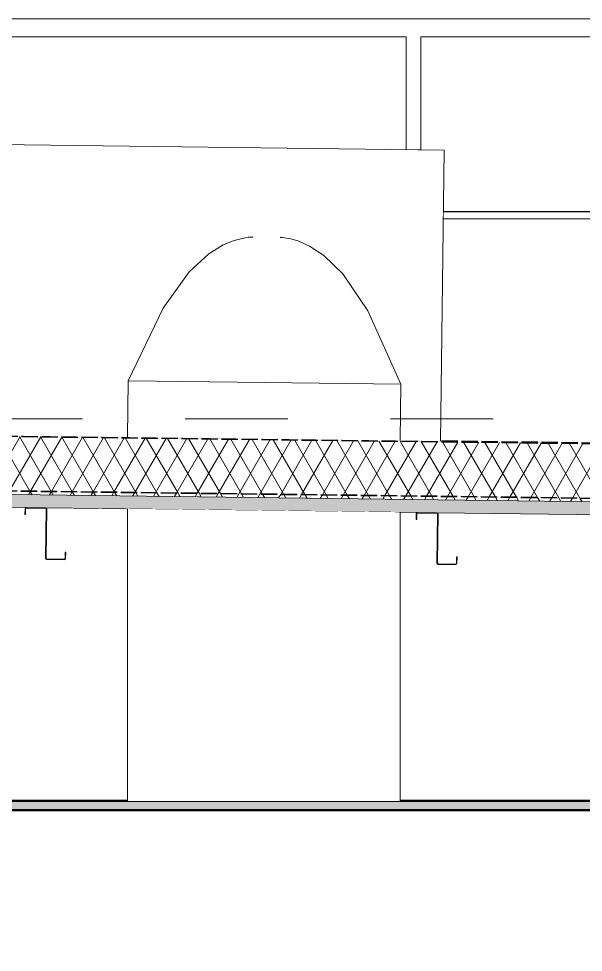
# Model space of a CAD drawing. Header units: millimetres. Extents: x -48147 to 1428745, y -495156 to 18123.
# Drawn here: x 1377725 to 1379277, y -475165 to -472599 of the extents above; entities that cross this region are included whole.
import ezdxf

# ---------------------------------------------------------------- set-up
doc = ezdxf.new("R2010")
doc.units = ezdxf.units.MM
doc.header["$MEASUREMENT"] = 0
for name, pattern in [('Dashed', [2822.222233, 1411.111116, -1411.111116]), ('Hidden Line', [55, 45, -10]), ('Wipeout_Contour', [1000, 0, -1000])]:
    doc.linetypes.add(name, pattern=pattern)
for name, color, linetype, lineweight, true_color in [('0_Pen_No__105', 7, 'Continuous', 15, 0xa6a6a6), ('New_A-20-M_Ceiling_Pen_No__107', 7, 'Continuous', 15, 0xa6a6a6), ('New_A-20-M_Ceiling_Pen_No__29', 7, 'Continuous', 50, 0x2a2a2a), ('New_A-20-M_Roof_Pen_No__149', 7, 'Continuous', 0, 0x2a2a2a), ('New_A-20-M_Roof_Pen_No__162', 7, 'Continuous', 0, 0xe47200), ('New_A-20-M_Roof_Pen_No__63', 7, 'Continuous', 20, 0x606060), ('New_A-20-M_Roof_Pen_No__81', 7, 'Continuous', 20, 0x6a6a6a), ('New_A-25-M_Wall_Ext_Pen_No__64', 7, 'Continuous', 20, 0x606060)]:
    doc.layers.add(name, color=color, linetype=linetype, lineweight=lineweight, true_color=true_color)
for name, color, linetype in [('A-25-M_Wall_Int', 7, 'Continuous'), ('New_A-20-M_Ceiling', 7, 'Continuous'), ('New_A-20-M_Roof', 7, 'Continuous'), ('New_A-25-M_Wall_Ext', 7, 'Continuous'), ('New_A-25-M_Wall_Int', 7, 'Continuous'), ('S-280-M_COLUMN.IFC Import', 7, 'Continuous'), ('S-280-M_STRUCT_FRAME.IFC Import', 7, 'Continuous')]:
    doc.layers.add(name, color=color, linetype=linetype)
for name, color, linetype, lineweight in [('A-25-M_Wall_Int_Pen_No__87', 8, 'Continuous', 20), ('New_A-20-M_Roof_Pen_No__195', 7, 'Continuous', 35), ('New_A-20-M_Roof_Pen_No__4', 7, 'Continuous', 20), ('New_A-20-M_Roof_Pen_No__85', 8, 'Continuous', 20), ('S-280-M_COLUMN.IFC Import_Pen_No__88', 8, 'Continuous', 20), ('S-280-M_STRUCT_FRAME.IFC Import_Pen_No__1', 7, 'Continuous', 13), ('S-280-M_STRUCT_FRAME.IFC Import_Pen_No__160', 5, 'Continuous', 200)]:
    doc.layers.add(name, color=color, linetype=linetype, lineweight=lineweight)
pattern_1 = [(60, (1341556.51, -489898.95), (-43.30127, 25), []), (120, (1341556.51, -489898.95), (43.30127, 25), [])]

# ---------------------------------------------------------------- blocks, each defined once
blk = doc.blocks.new('Section Elem_46_2', base_point=(1341556.5, -489899))
at = {"color": 254, "linetype": 'Wipeout_Contour', "lineweight": 0, "ltscale": 5833110.051126123}
blk.add_wipeout([(1378810.1, -472649), (1380320.1, -472649), (1380320.1, -472599), (1378810.1, -472599)], dxfattribs=at).dxf.layer = 'New_A-25-M_Wall_Ext'
at = {"color": 254, "linetype": 'Wipeout_Contour', "lineweight": 0, "ltscale": 5833941.595784474}
blk.add_wipeout([(1378891.9, -473144), (1378891.9, -473147.6), (1380320.1, -473147.6), (1380320.1, -473144)], dxfattribs=at).dxf.layer = 'New_A-25-M_Wall_Ext'
at = {"layer": 'New_A-25-M_Wall_Ext_Pen_No__64', "linetype": 'Continuous'}
blk.add_line((1378810.1, -472599), (1380320.1, -472599), dxfattribs=at)
at = {"color": 254, "linetype": 'Wipeout_Contour', "lineweight": 0, "ltscale": 5830486.561264195}
blk.add_wipeout([(1378830.1, -472649), (1378790.1, -472649), (1378790.1, -472958.7), (1378830.1, -472959.2)], dxfattribs=at).dxf.layer = 'New_A-25-M_Wall_Ext'
at = {"color": 254, "linetype": 'Wipeout_Contour', "lineweight": 0, "ltscale": 5833936.079767652}
blk.add_wipeout([(1378892, -473139), (1378891.9, -473144), (1380320.1, -473144), (1380320.1, -473139)], dxfattribs=at).dxf.layer = 'New_A-25-M_Wall_Ext'
at = {"layer": 'New_A-25-M_Wall_Ext_Pen_No__64', "linetype": 'Continuous'}
for p, q in [((1378790.1, -472958.7), (1378790.1, -472649)), ((1378830.1, -472649), (1380300.1, -472649)), ((1378830.1, -472959.2), (1378830.1, -472649))]:
    blk.add_line(p, q, dxfattribs=at)
at = {"color": 254, "linetype": 'Wipeout_Contour', "lineweight": 0, "ltscale": 5833929.710523249}
blk.add_wipeout([(1378892, -473134), (1378892, -473139), (1380320.1, -473139), (1380320.1, -473134)], dxfattribs=at).dxf.layer = 'New_A-25-M_Wall_Ext'
at = {"color": 254, "linetype": 'Wipeout_Contour', "lineweight": 0, "ltscale": 5833924.194662632}
blk.add_wipeout([(1378892.1, -473130.3), (1378892, -473134), (1380320.1, -473134), (1380320.1, -473130.3)], dxfattribs=at).dxf.layer = 'New_A-25-M_Wall_Ext'
at = {"color": 254, "linetype": 'Wipeout_Contour', "lineweight": 0, "ltscale": 5833944.780502275}
blk.add_wipeout([(1378891.9, -473147.6), (1378891.8, -473149), (1380320.1, -473149), (1380320.1, -473147.6)], dxfattribs=at).dxf.layer = 'New_A-25-M_Wall_Ext'
at = {"layer": 'New_A-25-M_Wall_Ext_Pen_No__64', "linetype": 'Continuous'}
for p, q in [((1380320.1, -473147.6), (1380320.1, -473144)), ((1380320.1, -473149), (1378891.8, -473149)), ((1380320.1, -473149), (1380320.1, -473147.6))]:
    blk.add_line(p, q, dxfattribs=at)
at = {"color": 254, "linetype": 'Wipeout_Contour', "lineweight": 0, "ltscale": 5833921.010176981}
blk.add_wipeout([(1378892.1, -473129), (1378892.1, -473130.3), (1380320.1, -473130.3), (1380320.1, -473129)], dxfattribs=at).dxf.layer = 'New_A-25-M_Wall_Ext'
at = {"layer": 'New_A-25-M_Wall_Ext_Pen_No__64', "linetype": 'Continuous'}
for p, q in [((1380320.1, -473129), (1378892.1, -473129)), ((1380320.1, -473130.3), (1380320.1, -473129)), ((1380320.1, -473134), (1380320.1, -473130.3)), ((1380320.1, -473139), (1380320.1, -473134)), ((1380320.1, -473144), (1380320.1, -473139))]:
    blk.add_line(p, q, dxfattribs=at)
blk = doc.blocks.new('Section Elem_47_2', base_point=(1341556.5, -489899))
at = {"color": 254, "linetype": 'Wipeout_Contour', "lineweight": 0, "ltscale": 5827396.396912726}
blk.add_wipeout([(1377300.1, -472649), (1378810.1, -472649), (1378810.1, -472599), (1377300.1, -472599)], dxfattribs=at).dxf.layer = 'New_A-25-M_Wall_Ext'
at = {"layer": 'New_A-25-M_Wall_Ext_Pen_No__64', "linetype": 'Continuous'}
blk.add_line((1377300.1, -472599), (1378810.1, -472599), dxfattribs=at)
at = {"color": 254, "linetype": 'Wipeout_Contour', "lineweight": 0, "ltscale": 5824761.139023685}
blk.add_wipeout([(1377320.1, -472649), (1377280.1, -472649), (1377280.1, -472939.7), (1377320.1, -472940.2)], dxfattribs=at).dxf.layer = 'New_A-25-M_Wall_Ext'
at = {"layer": 'New_A-25-M_Wall_Ext_Pen_No__64', "linetype": 'Continuous'}
for p, q in [((1377280.1, -472939.7), (1377280.1, -472649)), ((1377320.1, -472649), (1378790.1, -472649)), ((1377320.1, -472940.2), (1377320.1, -472649))]:
    blk.add_line(p, q, dxfattribs=at)
blk = doc.blocks.new('Section Elem_61_2', base_point=(1341556.5, -489899))
at = {"color": 254, "linetype": 'Wipeout_Contour', "lineweight": 0, "ltscale": 99029138.9340146}
blk.add_wipeout([(1375632.7, -474749), (1378023.9, -474749), (1378023.9, -473946.1), (1377798.8, -473943.3), (1377801.1, -473944.2), (1377802, -473946.5), (1377800.3, -474082.1), (1377800.8, -474083.2), (1377801.9, -474083.7), (1377850.5, -474084.3), (1377851.6, -474083.9), (1377852.1, -474082.8), (1377852.3, -474065), (1377853.9, -474065), (1377853.7, -474082.8), (1377852.7, -474085), (1377850.5, -474085.9), (1377801.9, -474085.3), (1377799.6, -474084.4), (1377798.7, -474082.1), (1377800.4, -473946.5), (1377799.9, -473945.4), (1377798.8, -473944.9), (1377745.2, -473944.2), (1377744.1, -473944.7), (1377743.6, -473945.8), (1377743.4, -473961.6), (1377741.8, -473961.6), (1377742, -473945.8), (1377743, -473943.5), (1377745.2, -473942.6), (1376598.9, -473928.2), (1376601.2, -473929.2), (1376602.1, -473931.4), (1376600.4, -474067), (1376600.8, -474068.2), (1376602, -474068.6), (1376650.6, -474069.3), (1376651.7, -474068.8), (1376652.2, -474067.7), (1376652.4, -474049.9), (1376654, -474049.9), (1376653.8, -474067.7), (1376652.8, -474069.9), (1376650.5, -474070.9), (1376602, -474070.2), (1376599.7, -474069.3), (1376598.8, -474067), (1376600.5, -473931.4), (1376600, -473930.3), (1376598.9, -473929.8), (1376545.3, -473929.1), (1376544.2, -473929.6), (1376543.7, -473930.7), (1376543.5, -473946.5), (1376541.9, -473946.5), (1376542.1, -473930.7), (1376543.1, -473928.4), (1376545.3, -473927.5), (1375632.7, -473916.1), (1375632.7, -474149), (1375676.5, -474149), (1375676.5, -474155.8), (1375632.7, -474155.8), (1375632.7, -474294.6), (1375676.5, -474294.6), (1375676.5, -474301.4), (1375632.7, -474301.4)], dxfattribs=at).dxf.layer = 'New_A-25-M_Wall_Int'
at = {"color": 254, "linetype": 'Wipeout_Contour', "lineweight": 0, "ltscale": 46661078.964302}
blk.add_wipeout([(1378773.9, -473955.5), (1378773.9, -474749), (1380073.4, -474749), (1380073.4, -473971.9), (1378874.7, -473956.8), (1378877, -473957.8), (1378877.9, -473960), (1378876.2, -474095.6), (1378876.7, -474096.8), (1378877.8, -474097.2), (1378926.4, -474097.9), (1378927.5, -474097.4), (1378928, -474096.3), (1378928.2, -474078.5), (1378929.8, -474078.5), (1378929.6, -474096.3), (1378928.6, -474098.5), (1378926.4, -474099.5), (1378877.8, -474098.8), (1378875.5, -474097.9), (1378874.6, -474095.6), (1378876.3, -473960), (1378875.9, -473958.9), (1378874.7, -473958.4), (1378821.1, -473957.7), (1378820, -473958.2), (1378819.5, -473959.3), (1378819.3, -473975.1), (1378817.7, -473975.1), (1378817.9, -473959.3), (1378818.9, -473957), (1378821.1, -473956.1)], dxfattribs=at).dxf.layer = 'New_A-25-M_Wall_Int'
at = {"color": 254, "linetype": 'Wipeout_Contour', "lineweight": 0, "ltscale": 5831372.234480703}
blk.add_wipeout([(1375632.7, -474774), (1375632.7, -477749), (1380073.4, -477749), (1380073.4, -474774)], dxfattribs=at).dxf.layer = 'New_A-25-M_Wall_Int'
blk = doc.blocks.new('Section Elem_265_2', base_point=(1341556.5, -489899))
at = {"layer": 'New_A-20-M_Ceiling_Pen_No__107', "linetype": 'Continuous'}
blk.add_hatch(color=256, dxfattribs=at).paths.add_polyline_path([(1375595, -474749), (1375595, -474774), (1380073.4, -474774), (1380073.4, -474749)])
at = {"layer": 'New_A-20-M_Ceiling_Pen_No__29', "linetype": 'Continuous'}
for p, q in [((1380073.4, -474749), (1375632.7, -474749)), ((1380073.4, -474774), (1375632.7, -474774))]:
    blk.add_line(p, q, dxfattribs=at)
blk = doc.blocks.new('*X315', base_point=(1341556.5, -489899))
at = {"layer": 'New_A-20-M_Roof_Pen_No__162', "linetype": 'Continuous'}
for points in [[(1378007.3, -473748.9), (1377857.3, -473747), (1377857.3, -473749), (1378007.3, -473750.9)], [(1378307.3, -473752.6), (1378157.3, -473750.8), (1378157.3, -473752.8), (1378307.3, -473754.6)], [(1378607.3, -473756.4), (1378457.3, -473754.5), (1378457.3, -473756.5), (1378607.3, -473758.4)], [(1378907.3, -473760.2), (1378757.3, -473758.3), (1378757.3, -473760.3), (1378907.3, -473762.2)], [(1379207.3, -473764), (1379057.3, -473762.1), (1379057.3, -473764.1), (1379207.3, -473766)]]:
    blk.add_hatch(color=256, dxfattribs=at).paths.add_polyline_path(points)
blk = doc.blocks.new('Section Elem_289_2', base_point=(1341556.5, -489899))
at = {"color": 254, "linetype": 'Wipeout_Contour', "lineweight": 0, "ltscale": 5828665.253589485}
blk.add_wipeout([(1381433.5, -473791.9), (1374573.5, -473705.7), (1374573.5, -473707.7), (1381433.5, -473793.9)], dxfattribs=at).dxf.layer = 'New_A-20-M_Roof'
at = {"layer": 'New_A-20-M_Roof'}
blk.add_blockref('*X315', (1341556.5, -489899), dxfattribs=at)
at = {"color": 254, "linetype": 'Wipeout_Contour', "lineweight": 0, "ltscale": 5828762.298237704}
blk.add_wipeout([(1374573.5, -473707.7), (1374573.5, -473857.7), (1381431.6, -473943.9), (1381433.5, -473793.9)], dxfattribs=at).dxf.layer = 'New_A-20-M_Roof'
at = {"layer": 'New_A-20-M_Roof_Pen_No__85', "linetype": 'Continuous'}
h = blk.add_hatch(dxfattribs=at)
h.set_pattern_fill('Batt_Insulation_0002', color=256, style=0, pattern_type=2)
h.set_pattern_definition(pattern_1)
h.paths.add_polyline_path([(1374573.5, -473707.7), (1374573.5, -473857.7), (1381431.6, -473943.9), (1381433.5, -473793.9)])
at = {"layer": 'New_A-20-M_Roof_Pen_No__195', "linetype": 'Hidden Line', "flags": 128}
for points in [[(1371682.5, -473669.4), (1374573.5, -473705.7), (1381433.5, -473791.9)], [(1371682.5, -473671.4), (1374573.5, -473707.7), (1381433.5, -473793.9)]]:
    blk.add_lwpolyline(points, dxfattribs=at)
at = {"color": 254, "linetype": 'Wipeout_Contour', "lineweight": 0, "ltscale": 5828864.449345781}
blk.add_wipeout([(1374573.5, -473857.7), (1374573.5, -473867.7), (1381431.5, -473953.9), (1381431.6, -473943.9)], dxfattribs=at).dxf.layer = 'New_A-20-M_Roof'
at = {"layer": 'New_A-20-M_Roof_Pen_No__81', "linetype": 'Continuous', "lineweight": 0, "true_color": 0x353535}
blk.add_hatch(color=250, dxfattribs=at).paths.add_polyline_path([(1374573.5, -473867.7), (1374573.5, -473902.7), (1381431, -473988.9), (1381431.5, -473953.9)])
at = {"layer": 'New_A-20-M_Roof_Pen_No__85', "linetype": 'Continuous'}
h = blk.add_hatch(dxfattribs=at)
h.set_pattern_fill('Batt_Insulation_0002', color=256, style=0, pattern_type=2)
h.set_pattern_definition(pattern_1)
h.paths.add_polyline_path([(1374573.5, -473857.7), (1374573.5, -473867.7), (1381431.5, -473953.9), (1381431.6, -473943.9)])
at = {"layer": 'New_A-20-M_Roof_Pen_No__149', "linetype": 'Continuous', "flags": 128}
blk.add_lwpolyline([(1371680.4, -473831.4), (1374573.5, -473867.7), (1381431.5, -473953.9)], dxfattribs=at)
at = {"layer": 'New_A-20-M_Roof_Pen_No__195', "linetype": 'Hidden Line', "flags": 128}
blk.add_lwpolyline([(1371680.6, -473821.4), (1374573.5, -473857.7), (1381431.6, -473943.9)], dxfattribs=at)
at = {"layer": 'New_A-20-M_Roof_Pen_No__4', "linetype": 'Continuous'}
for p, q in [((1376598.9, -473928.2), (1377745.2, -473942.6)), ((1377745.2, -473942.6), (1377798.8, -473943.3)), ((1377798.8, -473943.3), (1378821.1, -473956.1)), ((1378821.1, -473956.1), (1378874.7, -473956.8)), ((1378874.7, -473956.8), (1380073.4, -473971.9))]:
    blk.add_line(p, q, dxfattribs=at)
blk = doc.blocks.new('Section Elem_294_2', base_point=(1341556.5, -489899))
at = {"color": 254, "linetype": 'Wipeout_Contour', "lineweight": 0, "ltscale": 34974370.80713191}
blk.add_wipeout([(1376094.4, -472924.8), (1376084.4, -473724.7), (1378023.9, -473749.1), (1378025.8, -473594.1), (1378122.1, -473394.5), (1378193.6, -473295), (1378247, -473245.5), (1378286.9, -473220.9), (1378316.7, -473208.7), (1378339, -473202.7), (1378355.7, -473199.8), (1378368.3, -473198.4), (1378443.3, -473199.3), (1378455.8, -473201), (1378472.5, -473204.4), (1378494.6, -473210.9), (1378524.1, -473223.9), (1378563.4, -473249.5), (1378615.5, -473300.3), (1378684.5, -473401.6), (1378775.7, -473603.5), (1378773.8, -473758.5), (1378884.2, -473759.9), (1378894.2, -472960)], dxfattribs=at).dxf.layer = 'New_A-20-M_Roof'
at = {"layer": 'New_A-20-M_Roof_Pen_No__63', "linetype": 'Continuous'}
for p, q in [((1376084.4, -473724.7), (1376094.4, -472924.8)), ((1376094.4, -472924.8), (1378894.2, -472960)), ((1378884.2, -473759.9), (1378894.2, -472960))]:
    blk.add_line(p, q, dxfattribs=at)
blk = doc.blocks.new('Section Elem_295_2', base_point=(1341556.5, -489899))
at = {"color": 254, "linetype": 'Wipeout_Contour', "lineweight": 0, "ltscale": 5830067.2544164}
blk.add_wipeout([(1378023.9, -473749.1), (1378773.8, -473758.5), (1378775.7, -473603.5), (1378025.8, -473594.1)], dxfattribs=at).dxf.layer = 'New_A-20-M_Roof'
at = {"color": 254, "linetype": 'Wipeout_Contour', "lineweight": 0, "ltscale": 4371995.997366486}
blk.add_wipeout([(1378025.8, -473594.1), (1378684.5, -473401.6), (1378122.1, -473394.5)], dxfattribs=at).dxf.layer = 'New_A-20-M_Roof'
at = {"color": 254, "linetype": 'Wipeout_Contour', "lineweight": 0, "ltscale": 4372681.724709847}
blk.add_wipeout([(1378684.5, -473401.6), (1378025.8, -473594.1), (1378775.7, -473603.5)], dxfattribs=at).dxf.layer = 'New_A-20-M_Roof'
at = {"layer": 'New_A-20-M_Roof_Pen_No__63', "linetype": 'Continuous'}
for p, q in [((1378023.9, -473749.1), (1378025.8, -473594.1)), ((1378025.8, -473594.1), (1378775.7, -473603.5)), ((1378773.8, -473758.5), (1378775.7, -473603.5))]:
    blk.add_line(p, q, dxfattribs=at)
at = {"color": 254, "linetype": 'Wipeout_Contour', "lineweight": 0, "ltscale": 4371959.366971213}
blk.add_wipeout([(1378122.1, -473394.5), (1378615.5, -473300.3), (1378193.6, -473295)], dxfattribs=at).dxf.layer = 'New_A-20-M_Roof'
at = {"color": 254, "linetype": 'Wipeout_Contour', "lineweight": 0, "ltscale": 4372457.846788311}
blk.add_wipeout([(1378615.5, -473300.3), (1378122.1, -473394.5), (1378684.5, -473401.6)], dxfattribs=at).dxf.layer = 'New_A-20-M_Roof'
at = {"layer": 'New_A-20-M_Roof_Pen_No__63', "linetype": 'Continuous'}
for p, q in [((1378025.8, -473594.1), (1378122.1, -473394.5)), ((1378775.7, -473603.5), (1378684.5, -473401.6))]:
    blk.add_line(p, q, dxfattribs=at)
at = {"color": 254, "linetype": 'Wipeout_Contour', "lineweight": 0, "ltscale": 4371963.335495675}
blk.add_wipeout([(1378193.6, -473295), (1378563.4, -473249.5), (1378247, -473245.5)], dxfattribs=at).dxf.layer = 'New_A-20-M_Roof'
at = {"color": 254, "linetype": 'Wipeout_Contour', "lineweight": 0, "ltscale": 4372329.224262232}
blk.add_wipeout([(1378563.4, -473249.5), (1378193.6, -473295), (1378615.5, -473300.3)], dxfattribs=at).dxf.layer = 'New_A-20-M_Roof'
at = {"layer": 'New_A-20-M_Roof_Pen_No__63', "linetype": 'Continuous'}
for p, q in [((1378122.1, -473394.5), (1378193.6, -473295)), ((1378684.5, -473401.6), (1378615.5, -473300.3))]:
    blk.add_line(p, q, dxfattribs=at)
at = {"color": 254, "linetype": 'Wipeout_Contour', "lineweight": 0, "ltscale": 4371982.02918119}
blk.add_wipeout([(1378247, -473245.5), (1378524.1, -473223.9), (1378286.9, -473220.9)], dxfattribs=at).dxf.layer = 'New_A-20-M_Roof'
at = {"color": 254, "linetype": 'Wipeout_Contour', "lineweight": 0, "ltscale": 4372252.384750966}
blk.add_wipeout([(1378524.1, -473223.9), (1378247, -473245.5), (1378563.4, -473249.5)], dxfattribs=at).dxf.layer = 'New_A-20-M_Roof'
at = {"layer": 'New_A-20-M_Roof_Pen_No__63', "linetype": 'Continuous'}
for p, q in [((1378193.6, -473295), (1378247, -473245.5)), ((1378615.5, -473300.3), (1378563.4, -473249.5))]:
    blk.add_line(p, q, dxfattribs=at)
at = {"color": 254, "linetype": 'Wipeout_Contour', "lineweight": 0, "ltscale": 4372003.912968579}
blk.add_wipeout([(1378286.9, -473220.9), (1378494.6, -473210.9), (1378316.7, -473208.7)], dxfattribs=at).dxf.layer = 'New_A-20-M_Roof'
at = {"color": 254, "linetype": 'Wipeout_Contour', "lineweight": 0, "ltscale": 4372204.558384823}
blk.add_wipeout([(1378494.6, -473210.9), (1378286.9, -473220.9), (1378524.1, -473223.9)], dxfattribs=at).dxf.layer = 'New_A-20-M_Roof'
at = {"layer": 'New_A-20-M_Roof_Pen_No__63', "linetype": 'Continuous'}
for p, q in [((1378247, -473245.5), (1378286.9, -473220.9)), ((1378563.4, -473249.5), (1378524.1, -473223.9))]:
    blk.add_line(p, q, dxfattribs=at)
at = {"color": 254, "linetype": 'Wipeout_Contour', "lineweight": 0, "ltscale": 4372024.267860288}
blk.add_wipeout([(1378316.7, -473208.7), (1378472.5, -473204.4), (1378339, -473202.7)], dxfattribs=at).dxf.layer = 'New_A-20-M_Roof'
at = {"color": 254, "linetype": 'Wipeout_Contour', "lineweight": 0, "ltscale": 4372173.578170548}
blk.add_wipeout([(1378472.5, -473204.4), (1378316.7, -473208.7), (1378494.6, -473210.9)], dxfattribs=at).dxf.layer = 'New_A-20-M_Roof'
at = {"layer": 'New_A-20-M_Roof_Pen_No__63', "linetype": 'Continuous'}
for p, q in [((1378286.9, -473220.9), (1378316.7, -473208.7)), ((1378524.1, -473223.9), (1378494.6, -473210.9))]:
    blk.add_line(p, q, dxfattribs=at)
at = {"color": 254, "linetype": 'Wipeout_Contour', "lineweight": 0, "ltscale": 4372041.522174674}
blk.add_wipeout([(1378339, -473202.7), (1378455.8, -473201), (1378355.7, -473199.8)], dxfattribs=at).dxf.layer = 'New_A-20-M_Roof'
at = {"color": 254, "linetype": 'Wipeout_Contour', "lineweight": 0, "ltscale": 4372152.771370233}
blk.add_wipeout([(1378455.8, -473201), (1378339, -473202.7), (1378472.5, -473204.4)], dxfattribs=at).dxf.layer = 'New_A-20-M_Roof'
at = {"layer": 'New_A-20-M_Roof_Pen_No__63', "linetype": 'Continuous'}
for p, q in [((1378316.7, -473208.7), (1378339, -473202.7)), ((1378494.6, -473210.9), (1378472.5, -473204.4))]:
    blk.add_line(p, q, dxfattribs=at)
at = {"color": 254, "linetype": 'Wipeout_Contour', "lineweight": 0, "ltscale": 4372055.485336026}
blk.add_wipeout([(1378355.7, -473199.8), (1378443.3, -473199.3), (1378368.3, -473198.4)], dxfattribs=at).dxf.layer = 'New_A-20-M_Roof'
at = {"color": 254, "linetype": 'Wipeout_Contour', "lineweight": 0, "ltscale": 4372138.357928461}
blk.add_wipeout([(1378443.3, -473199.3), (1378355.7, -473199.8), (1378455.8, -473201)], dxfattribs=at).dxf.layer = 'New_A-20-M_Roof'
at = {"layer": 'New_A-20-M_Roof_Pen_No__63', "linetype": 'Continuous'}
for p, q in [((1378339, -473202.7), (1378355.7, -473199.8)), ((1378355.7, -473199.8), (1378368.3, -473198.4)), ((1378455.8, -473201), (1378443.3, -473199.3)), ((1378472.5, -473204.4), (1378455.8, -473201))]:
    blk.add_line(p, q, dxfattribs=at)
blk = doc.blocks.new('Section Elem_354_2', base_point=(1341556.5, -489899))
at = {"color": 254, "linetype": 'Wipeout_Contour', "lineweight": 0, "ltscale": 5829547.048511328}
blk.add_wipeout([(1378038.9, -473946.3), (1378023.9, -473946.1), (1378023.9, -474749), (1378038.9, -474749)], dxfattribs=at).dxf.layer = 'A-25-M_Wall_Int'
at = {"layer": 'A-25-M_Wall_Int_Pen_No__87', "linetype": 'Continuous'}
blk.add_line((1378023.9, -473946.1), (1378023.9, -474749), dxfattribs=at)
blk = doc.blocks.new('Section Elem_355_2', base_point=(1341556.5, -489899))
at = {"color": 254, "linetype": 'Wipeout_Contour', "lineweight": 0, "ltscale": 5830968.48067358}
blk.add_wipeout([(1378773.9, -473955.5), (1378038.9, -473946.3), (1378038.9, -474749), (1378773.9, -474749)], dxfattribs=at).dxf.layer = 'A-25-M_Wall_Int'
at = {"layer": 'A-25-M_Wall_Int_Pen_No__87', "linetype": 'Continuous'}
blk.add_line((1378773.9, -473955.5), (1378773.9, -474749), dxfattribs=at)
blk = doc.blocks.new('Section Elem_481_2', base_point=(1341556.5, -489899))
at = {"layer": 'S-280-M_STRUCT_FRAME.IFC Import_Pen_No__160', "linetype": 'Continuous', "lineweight": 0, "true_color": 0x00007f}
blk.add_hatch(color=176, dxfattribs=at).paths.add_polyline_path([(1377850.5, -474085.9), (1377852.7, -474085), (1377853.7, -474082.8), (1377853.9, -474065), (1377852.3, -474065), (1377852.1, -474082.8), (1377851.6, -474083.9), (1377850.5, -474084.3), (1377801.9, -474083.7), (1377800.8, -474083.2), (1377800.3, -474082.1), (1377802, -473946.5), (1377801.1, -473944.2), (1377798.8, -473943.3), (1377745.2, -473942.6), (1377743, -473943.5), (1377742, -473945.8), (1377741.8, -473961.6), (1377743.4, -473961.6), (1377743.6, -473945.8), (1377744.1, -473944.7), (1377745.2, -473944.2), (1377798.8, -473944.9), (1377799.9, -473945.4), (1377800.4, -473946.5), (1377798.7, -474082.1), (1377799.6, -474084.4), (1377801.9, -474085.3)])
at = {"layer": 'S-280-M_STRUCT_FRAME.IFC Import_Pen_No__1', "linetype": 'Continuous'}
for p, q in [((1377741.8, -473961.6), (1377743.4, -473961.6)), ((1377745.2, -473942.6), (1377743, -473943.5)), ((1377798.8, -473943.3), (1377801.1, -473944.2)), ((1377852.3, -474065), (1377853.9, -474065))]:
    blk.add_line(p, q, dxfattribs=at)
at = {"layer": 'S-280-M_STRUCT_FRAME.IFC Import_Pen_No__1', "linetype": 'Continuous', "flags": 128}
for points in [[(1377743, -473943.5), (1377742, -473945.8), (1377741.8, -473961.6)], [(1377744.1, -473944.7), (1377743.6, -473945.8), (1377743.4, -473961.6)], [(1377799.9, -473945.4), (1377798.8, -473944.9), (1377745.2, -473944.2), (1377744.1, -473944.7)], [(1377799.9, -473945.4), (1377800.4, -473946.5), (1377798.7, -474082.1), (1377799.6, -474084.4)], [(1377801.1, -473944.2), (1377802, -473946.5), (1377800.3, -474082.1), (1377800.8, -474083.2)], [(1377852.3, -474065), (1377852.1, -474082.8), (1377851.6, -474083.9)], [(1377853.9, -474065), (1377853.7, -474082.8), (1377852.7, -474085)], [(1377799.6, -474084.4), (1377801.9, -474085.3), (1377850.5, -474085.9), (1377852.7, -474085)], [(1377800.8, -474083.2), (1377801.9, -474083.7), (1377850.5, -474084.3), (1377851.6, -474083.9)]]:
    blk.add_lwpolyline(points, dxfattribs=at)
blk = doc.blocks.new('Section Elem_490_2', base_point=(1341556.5, -489899))
at = {"color": 254, "linetype": 'Wipeout_Contour', "lineweight": 0, "ltscale": 4373999.992031423}
blk.add_wipeout([(1378884.2, -473759.9), (1378884.4, -473759.9), (1378884.4, -473740.5)], dxfattribs=at).dxf.layer = 'S-280-M_COLUMN.IFC Import'
at = {"layer": 'S-280-M_COLUMN.IFC Import_Pen_No__88', "linetype": 'Continuous'}
blk.add_line((1378884.4, -473740.5), (1378884.4, -473759.9), dxfattribs=at)
blk = doc.blocks.new('Section Elem_491_2', base_point=(1341556.5, -489899))
at = {"layer": 'S-280-M_COLUMN.IFC Import_Pen_No__88', "linetype": 'Continuous'}
blk.add_line((1378884.4, -473740.5), (1378884.4, -473740.5), dxfattribs=at)
blk = doc.blocks.new('Section Elem_493_2', base_point=(1341556.5, -489899))
at = {"layer": 'S-280-M_STRUCT_FRAME.IFC Import_Pen_No__160', "linetype": 'Continuous', "lineweight": 0, "true_color": 0x00007f}
blk.add_hatch(color=176, dxfattribs=at).paths.add_polyline_path([(1378926.4, -474099.5), (1378928.6, -474098.5), (1378929.6, -474096.3), (1378929.8, -474078.5), (1378928.2, -474078.5), (1378928, -474096.3), (1378927.5, -474097.4), (1378926.4, -474097.9), (1378877.8, -474097.2), (1378876.7, -474096.8), (1378876.2, -474095.6), (1378877.9, -473960), (1378877, -473957.8), (1378874.7, -473956.8), (1378821.1, -473956.1), (1378818.9, -473957), (1378817.9, -473959.3), (1378817.7, -473975.1), (1378819.3, -473975.1), (1378819.5, -473959.3), (1378820, -473958.2), (1378821.1, -473957.7), (1378874.7, -473958.4), (1378875.9, -473958.9), (1378876.3, -473960), (1378874.6, -474095.6), (1378875.5, -474097.9), (1378877.8, -474098.8)])
at = {"layer": 'S-280-M_STRUCT_FRAME.IFC Import_Pen_No__1', "linetype": 'Continuous'}
for p, q in [((1378821.1, -473956.1), (1378818.9, -473957)), ((1378874.7, -473956.8), (1378877, -473957.8)), ((1378817.7, -473975.1), (1378819.3, -473975.1)), ((1378928.2, -474078.5), (1378929.8, -474078.5))]:
    blk.add_line(p, q, dxfattribs=at)
at = {"layer": 'S-280-M_STRUCT_FRAME.IFC Import_Pen_No__1', "linetype": 'Continuous', "flags": 128}
for points in [[(1378818.9, -473957), (1378817.9, -473959.3), (1378817.7, -473975.1)], [(1378820, -473958.2), (1378819.5, -473959.3), (1378819.3, -473975.1)], [(1378875.9, -473958.9), (1378874.7, -473958.4), (1378821.1, -473957.7), (1378820, -473958.2)], [(1378875.9, -473958.9), (1378876.3, -473960), (1378874.6, -474095.6), (1378875.5, -474097.9)], [(1378877, -473957.8), (1378877.9, -473960), (1378876.2, -474095.6), (1378876.7, -474096.8)], [(1378928.2, -474078.5), (1378928, -474096.3), (1378927.5, -474097.4)], [(1378929.8, -474078.5), (1378929.6, -474096.3), (1378928.6, -474098.5)], [(1378875.5, -474097.9), (1378877.8, -474098.8), (1378926.4, -474099.5), (1378928.6, -474098.5)], [(1378876.7, -474096.8), (1378877.8, -474097.2), (1378926.4, -474097.9), (1378927.5, -474097.4)]]:
    blk.add_lwpolyline(points, dxfattribs=at)
blk = doc.blocks.new('S-27 Building Section_STORY_MARKER', base_point=(1341556.5, -489899))
at = {"layer": '0_Pen_No__105', "linetype": 'Dashed', "ltscale": 0.2}
blk.add_line((1357862.3, -473699), (1422610.8, -473699), dxfattribs=at)

msp = doc.modelspace()

# ---------------------------------------------------------------- block references
at = {"layer": 'New_A-25-M_Wall_Ext'}
msp.add_blockref('Section Elem_46_2', (1341556.5, -489899), dxfattribs=at)
at = {"layer": 'New_A-25-M_Wall_Int'}
msp.add_blockref('Section Elem_61_2', (1341556.5, -489899), dxfattribs=at)

# ---------------------------------------------------------------- next in the draw order: block references
at = {"layer": 'New_A-20-M_Ceiling'}
msp.add_blockref('Section Elem_265_2', (1341556.5, -489899), dxfattribs=at)
at = {"layer": 'New_A-20-M_Roof'}
msp.add_blockref('Section Elem_289_2', (1341556.5, -489899), dxfattribs=at)
at = {"layer": 'New_A-25-M_Wall_Ext'}
msp.add_blockref('Section Elem_47_2', (1341556.5, -489899), dxfattribs=at)

# ---------------------------------------------------------------- next in the draw order: block references
at = {"layer": 'A-25-M_Wall_Int'}
msp.add_blockref('Section Elem_354_2', (1341556.5, -489899), dxfattribs=at)
at = {"layer": 'New_A-20-M_Roof'}
msp.add_blockref('Section Elem_294_2', (1341556.5, -489899), dxfattribs=at)
at = {"layer": 'S-280-M_STRUCT_FRAME.IFC Import'}
for name in ['Section Elem_481_2', 'Section Elem_493_2']:
    msp.add_blockref(name, (1341556.5, -489899), dxfattribs=at)

# ---------------------------------------------------------------- next in the draw order: block references
at = {"layer": 'A-25-M_Wall_Int'}
msp.add_blockref('Section Elem_355_2', (1341556.5, -489899), dxfattribs=at)
at = {"layer": 'New_A-20-M_Roof'}
msp.add_blockref('Section Elem_295_2', (1341556.5, -489899), dxfattribs=at)
at = {"layer": 'S-280-M_COLUMN.IFC Import'}
msp.add_blockref('Section Elem_490_2', (1341556.5, -489899), dxfattribs=at)

# ---------------------------------------------------------------- next in the draw order: block references
msp.add_blockref('Section Elem_491_2', (1341556.5, -489899), dxfattribs=at)

# ---------------------------------------------------------------- next in the draw order: block references
at = {"linetype": 'Continuous', "lineweight": 0}
msp.add_blockref('S-27 Building Section_STORY_MARKER', (1341556.5, -489899), dxfattribs=at)

doc.saveas('drawing.dxf')
